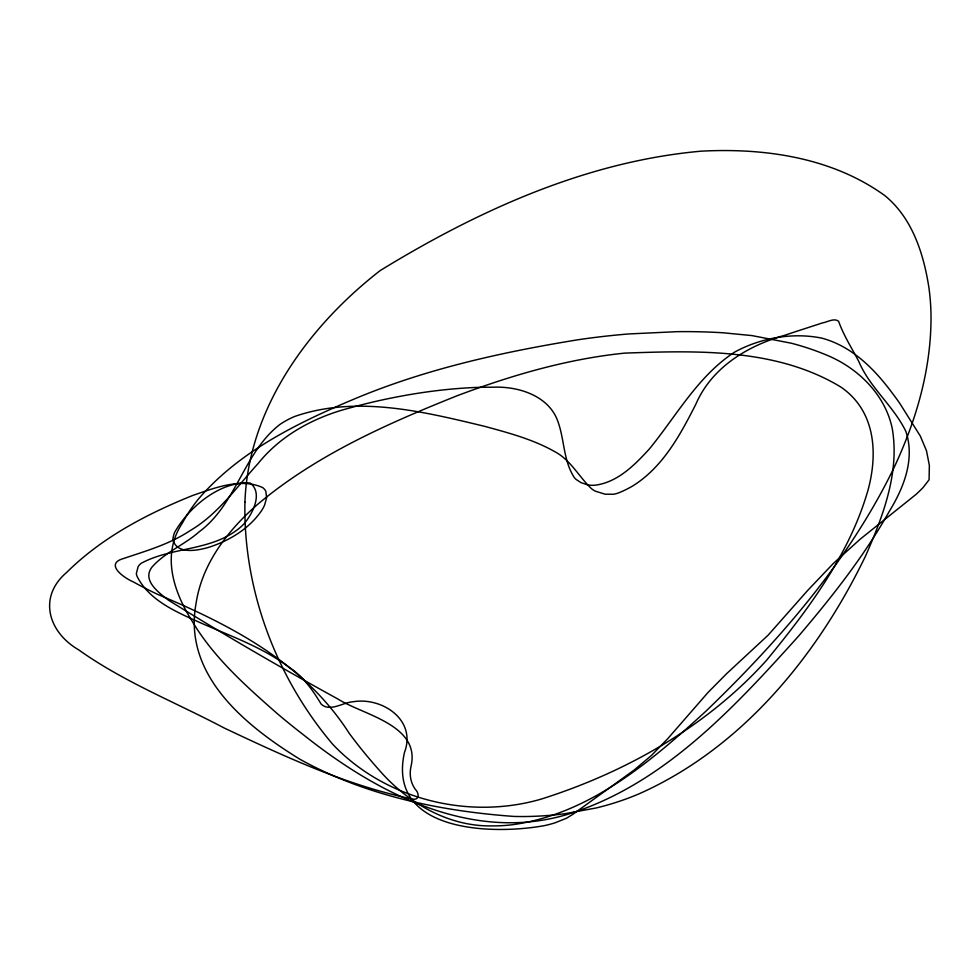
<?xml version="1.0" encoding="UTF-8"?>
<svg xmlns="http://www.w3.org/2000/svg" width="980" height="980" viewBox="0 0 980 980"><rect width="100%" height="100%" fill="white"/><g stroke="black" fill="none" stroke-linecap="round" stroke-linejoin="round"><path stroke-width="1.47" d="M244.939 502.189C243.101 589.825 276.225 677.645 332.698 744.261C384.981 799.496 468.514 820.26 541.193 799.104C625.791 772.326 706.997 726.523 766.74 660.079C808.561 609.058 849.538 554.423 868.011 490.135C878.154 452.932 875.385 410.73 840.877 387.063C776.638 348.084 697.282 350.534 624.75 353.119C567.114 358.962 511.156 375.401 457.109 395.761C386.5 423.985 315.487 455.443 256.919 504.957C227.617 530.731 202.052 563.733 196.086 603.3C182.66 675.171 245.772 725.947 299.99 759.292C364.977 795.49 440.29 811.109 513.924 816.426A209.867 112.369 -15.6 0 0 564.835 813.731L596.036 807.998A143.19 74.566 -15.4 0 0 639.646 793.58C742.362 747.679 817.553 655.387 865.61 555.88C883.041 516.129 899.897 472.372 892.192 428.248C885.001 394.18 857.524 367.549 825.956 354.821A315.67 187.829 -17 0 0 791.313 343.221L751.942 335.589L723.081 332.784A450.506 255.584 -15.4 0 0 677.045 331.669L628.768 333.947A473.904 266.401 -15.3 0 0 578.212 339.729C501.295 352.212 424.426 369.264 352.445 399.767C296.364 423.519 239.145 451.694 198.744 498.661A220.586 135.485 -11.7 0 0 182.464 522.94C161.063 554.913 173.619 591.773 192.35 621.504C213.848 657.641 245.796 685.927 277.058 713.44A3455.639 1608.768 -48.8 0 0 304.449 735.588C377.276 793.494 472.421 843.045 567.469 814.392C662.897 785.005 733.395 708.393 798.296 636.424C831.714 597.261 863.821 556.554 889.166 511.597C903.707 487.881 915.161 459.399 905.912 431.519C893.601 405.953 869.909 387.835 858.737 361.351C851.792 348.121 843.596 335.405 838.598 321.269C834.152 317.655 827.414 322.187 822.514 322.885C810.056 327.014 797.524 330.921 785.115 335.172C747.789 345.622 711.835 367.206 695.861 404.189C680.414 434.63 663.166 466.664 633.484 485.48A66.861 42.397 -17.2 0 1 622.986 491.017L619.274 492.622A15.999 9.935 -17.4 0 1 613.456 494.238L605.187 494.214L595.35 491.188A34.729 21.707 -17.6 0 1 590.989 488.212C579.241 476.868 571.328 461.507 557.032 452.944C534.627 439.763 509.392 433.087 484.524 426.312C423.262 411.551 356.5 395.05 294.821 416.414A66.579 43.708 -9.8 0 0 279.778 424.548C243.542 452.625 236.596 504.149 199.246 531.724C184.461 544.892 164.873 552.242 151.839 567.298C141.867 580.491 159.005 592.876 168.45 600.164C224.102 634.697 280.905 667.723 338.296 699.242C363.188 714.922 420.102 724.857 411.171 765.686C409.15 773.931 410.351 782.542 415.41 789.451C419.256 793.065 419.575 800.672 412.36 799.055C346.614 785.433 284.58 756.474 224.077 727.944C175.53 702.293 123.443 681.774 78.621 649.814C48.449 632.321 37.571 597.163 66.677 572.418C101.969 537.395 147.098 513.851 192.839 495.415C214.449 488.052 240.529 477.53 262.664 487.575A18.657 11.932 -8 0 1 265.85 491.372L266.621 497.828L264.625 505.019A68.073 43.439 -6.7 0 1 261.452 510.825C249.043 528.796 229.492 540.629 208.997 547.244C197.691 550.527 176.743 554.925 172.884 539.49A63.847 39.739 -7.9 0 1 174.514 532.593C188.589 507.456 219.912 480.898 250.133 483.018C263.546 493.112 252.289 514.549 243.555 524.312A59.315 37.62 -6.6 0 1 235.408 531.172C207.478 550.956 170.361 547.367 141.071 563.378A18.853 11.466 -6.2 0 0 138.143 566.599L136.355 573.484A24.537 14.896 -6.3 0 0 137.212 576.644C149.572 600.912 176.976 612.206 200.508 622.815C230.839 636.179 262.787 647.278 289.418 667.552C303.322 676.567 312.792 690.288 321.22 704.179C330.089 712.264 342.902 702.403 352.886 701.79C381.82 696.731 416.831 719.786 404.483 752.42C386.561 832.314 492.291 835.242 544.66 825.577A52.295 26.08 -14.5 0 0 555.256 822.735L566.477 818.239L572.798 814.38L634.109 770.072L651.48 755.433L668.005 738.393L708.026 692.456L726.658 673.64L768.087 635.212L807.385 590.756L833.453 563.341L860.22 539.147L916.141 494.312A158.184 94.974 -21.8 0 0 923.148 487.477L929.101 479.771L929.346 465.377L926.504 450.812L920.318 436.063L899.799 403.417A672.978 384.172 -10 0 0 892.474 393.348C874.479 369.019 851.841 346.099 821.693 338.112C792.477 332.208 760.676 337.916 734.669 352.065C697.956 376.063 676.519 415.765 649.397 448.926C634.758 464.888 617.841 482.209 595.289 485.186A21.646 13.598 -17.1 0 1 587.522 484.843L580.932 482.601L576.069 479.416A30.294 19.086 -17.2 0 1 572.969 475.361C562.569 457.55 564.541 435.867 556.187 417.26C545.321 394.45 516.644 386.181 492.94 387.21A332.869 196.123 -12.5 0 0 477.321 387.406C444.148 388.656 411.122 393.507 378.733 400.71A370.011 214.534 -12.7 0 0 340.195 410.669C308.565 420.457 278.994 437.46 258.071 463.565C236.707 486.974 218.062 514.243 190.23 530.548C169.993 544.059 146.461 550.785 123.676 558.477C103.672 563.941 124.607 578.31 133.427 581.949A488.885 344.409 -14.7 0 0 157.437 594.284C232.125 625.644 304.327 663.191 349.419 733.604A2388.37 1099.683 -40.4 0 0 378.158 768.933C406.712 802.277 448.019 827.047 493.014 825.883A88.678 45.19 -14.3 0 0 511.805 824.805C588.747 814.613 650.683 761.742 705.906 711.198C779.443 640.369 847.994 561.712 893.184 469.432A894.201 598.4 -3.2 0 0 906.414 438.844C921.972 399.166 931.588 356.72 930.988 313.943A498.747 332.171 -13.6 0 0 928.954 287.924C923.748 254.016 912.356 218.025 884.83 195.608C832.155 157.498 764.682 147.784 701.141 151.177C586.138 161.394 477.554 210.871 380.166 270.578C308.492 326.291 248.173 408.525 244.939 502.189"/></g></svg>
